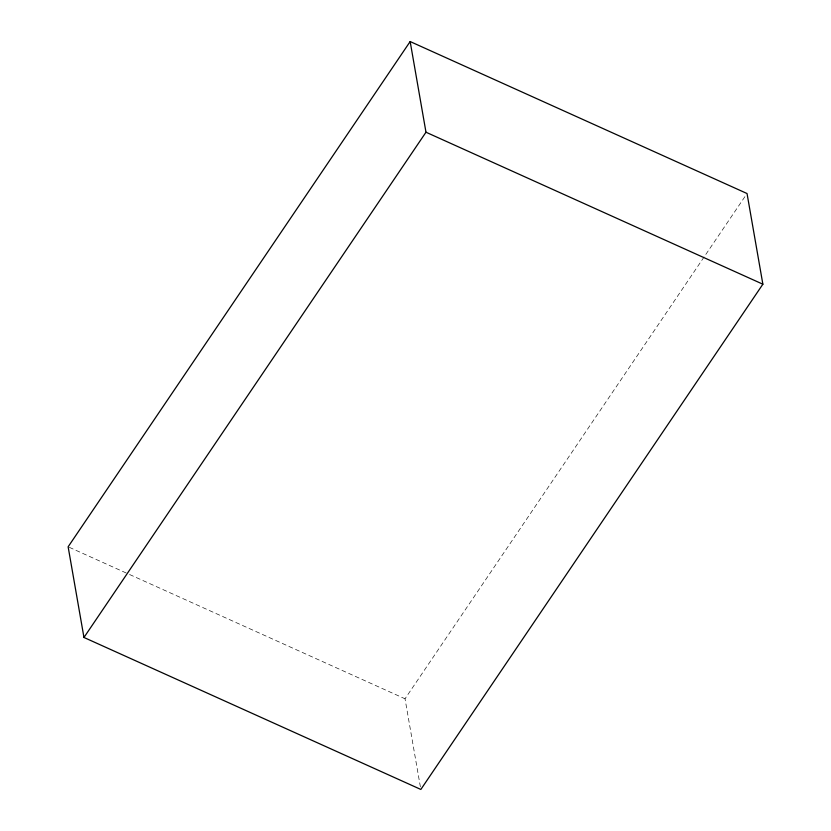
<?xml version="1.0" encoding="UTF-8"?>
<svg xmlns="http://www.w3.org/2000/svg" width="831" height="831" viewBox="0 0 831 831"><rect width="100%" height="100%" fill="white"/><g stroke="black" fill="none" stroke-linecap="round" stroke-linejoin="round"><path stroke-width="0.62" stroke-dasharray="4.16 3.12" d="M420.393 786.895L405.019 698.778L745.584 195.68M69.316 547.328L128.421 573.992M129.594 574.522L405.019 698.778"/><path stroke-width="1.25" d="M410.161 41.55L68.132 546.798L83.962 637.47L420.839 789.45L762.868 284.202L747.038 193.53L410.161 41.55L425.981 132.222L83.962 637.47M425.981 132.222L762.868 284.202"/></g></svg>
